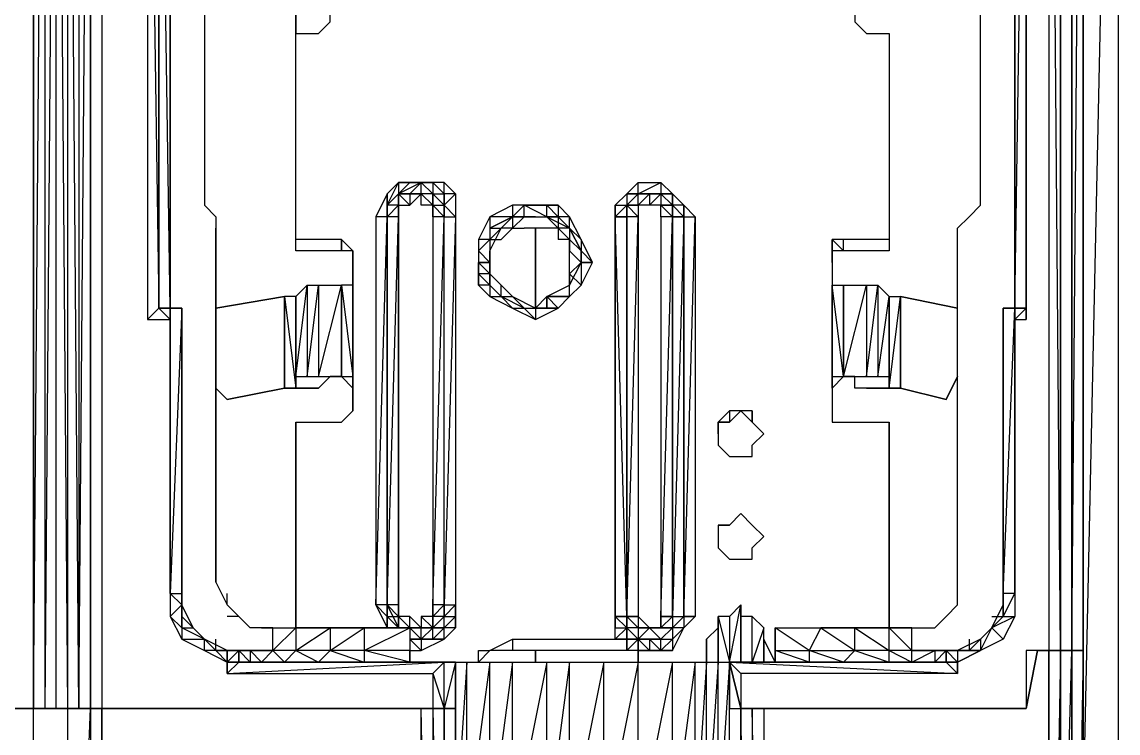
# Model space of a CAD drawing. Header units: millimetres. Extents: x -53 to 53, y -62 to 62.
# Drawn here: x 16.04 to 52.7, y 10.44 to 34.2 of the extents above; entities that cross this region are included whole.
import ezdxf

# ---------------------------------------------------------------- set-up
doc = ezdxf.new("R2010")
doc.units = ezdxf.units.MM

msp = doc.modelspace()

# ---------------------------------------------------------------- linework, layer by layer
at = {"extrusion": (0, -2e-16, -1), "elevation": 0, "flags": 128}
for points in [[(-51.155, 62.088), (-50.773, 62.088), (-50.773, 60.562), (-50.773, 13.19), (-50.391, 13.19)], [(-51.155, 61.325), (-51.536, 61.707), (-51.536, 60.562), (-51.536, 13.19), (-51.536, 7.442), (-51.536, 13.19), (-51.155, 13.19), (-51.536, 60.562), (-51.155, 60.562), (-51.536, 60.562), (-51.536, 61.707), (-51.155, 61.707), (-51.536, 61.707), (-52.704, 61.707), (-52.704, 62.088), (-51.155, 62.088), (-52.704, 62.088)], [(-52.704, 62.088), (-52.704, 61.707), (-52.704, 7.442), (-51.536, 7.442), (-51.536, 61.707), (-51.536, 48.707)], [(-52.704, 61.707), (-52.704, 7.442), (-51.536, 7.442), (-52.704, 61.707), (-51.536, 61.707)], [(-15.278, 60.18), (-15.278, 35.731), (-15.66, 35.731), (-15.66, 60.562), (-16.423, 60.562), (-16.423, 11.259), (-4.95, 11.259)], [(-18.713, 60.562), (-18.713, 11.259), (-18.331, 11.259)], [(-47.72, 60.562), (-48.101, 60.562), (-48.101, 60.18), (-48.101, 59.417), (-48.101, 60.18), (-50.391, 60.18), (-50.391, 13.19), (-49.628, 13.19), (-49.628, 11.259)], [(-51.155, 36.876), (-51.155, 48.707), (-51.155, 60.562), (-51.155, 13.19), (-51.155, 60.562)], [(-16.423, 11.259), (-16.423, 59.035), (-18.713, 59.035)], [(-17.186, 59.035), (-17.568, 11.259), (-17.186, 11.259)], [(-17.95, 59.035), (-17.95, 11.259), (-18.331, 59.035), (-18.331, 11.259)], [(-27.491, 51.02), (-27.491, 50.616), (-27.11, 51.02), (-27.11, 50.616), (-26.728, 50.234), (-20.24, 50.234), (-20.24, 24.258), (-21.003, 24.258), (-21.003, 15.098), (-21.003, 14.335), (-21.385, 13.572), (-22.148, 13.19), (-22.911, 12.808), (-22.911, 12.427), (-29.781, 12.427), (-29.781, 11.259), (-30.163, 11.259)], [(-27.491, 51.02), (-27.491, 50.234), (-27.491, 50.616), (-27.11, 50.234), (-27.491, 50.616), (-27.11, 50.616), (-27.11, 50.234), (-27.491, 50.234), (-26.728, 50.234), (-26.728, 49.852), (-21.003, 49.852), (-20.621, 49.852), (-20.621, 24.64), (-20.621, 50.234)], [(-26.728, 50.234), (-20.621, 50.234), (-20.24, 50.234), (-20.621, 24.64), (-20.24, 24.258)], [(-20.621, 24.64), (-21.003, 24.258), (-21.003, 24.64), (-21.003, 49.852)], [(-21.003, 49.852), (-21.003, 24.64), (-21.385, 24.64), (-21.385, 15.098), (-21.385, 24.64)], [(-49.246, 49.852), (-49.246, 24.64), (-49.628, 49.852), (-49.628, 24.64)], [(-22.53, 42.982), (-22.148, 42.601), (-22.148, 42.219), (-22.148, 28.457), (-22.148, 28.075), (-22.53, 27.693), (-22.53, 27.312)], [(-22.53, 42.982), (-22.148, 42.601), (-22.148, 42.219), (-22.148, 28.457)], [(-41.231, 12.808), (-41.231, 13.19), (-41.231, 13.953), (-42.758, 13.953), (-43.903, 13.953), (-45.048, 13.953), (-45.811, 13.953), (-46.575, 13.953), (-46.956, 14.335), (-47.338, 14.717), (-47.338, 15.48), (-47.338, 27.312), (-47.72, 27.693), (-48.101, 28.075), (-48.101, 28.457), (-48.101, 42.219), (-48.101, 42.601), (-47.72, 42.982), (-47.338, 42.982)], [(-48.101, 28.457), (-48.101, 42.219), (-48.101, 42.601), (-47.72, 42.982), (-47.338, 42.982)], [(-43.903, 35.731), (-43.903, 35.349), (-43.903, 34.586), (-43.903, 34.204), (-44.285, 33.822), (-45.048, 33.822), (-45.048, 26.93), (-43.521, 26.93), (-43.14, 26.93), (-43.14, 26.548), (-43.14, 25.785), (-43.14, 21.968), (-43.14, 21.205), (-43.14, 20.823), (-43.521, 20.823), (-45.048, 20.823)], [(-27.11, 26.548), (-26.728, 26.93), (-25.201, 26.93), (-25.201, 33.822), (-25.965, 33.822), (-26.346, 34.204), (-26.346, 34.586), (-26.346, 35.349), (-26.346, 34.586)], [(-27.11, 26.548), (-26.728, 26.548), (-25.201, 26.548), (-25.201, 26.93), (-25.201, 33.822)], [(-45.048, 33.822), (-45.048, 26.93), (-45.048, 26.548), (-43.521, 26.548), (-43.14, 26.548)], [(-30.545, 28.457), (-30.163, 28.838), (-29.4, 28.838), (-29.018, 28.838), (-28.636, 28.838), (-28.255, 28.457), (-27.873, 27.693), (-27.873, 14.717), (-28.255, 13.953)], [(-28.636, 28.838), (-29.018, 28.838), (-28.636, 28.457)], [(-29.781, 28.075), (-29.781, 28.457), (-29.4, 28.457), (-29.781, 28.075), (-29.4, 28.075), (-29.4, 28.457), (-29.4, 28.838), (-29.018, 28.457), (-29.018, 28.075), (-28.636, 28.457)], [(-37.033, 13.953), (-37.415, 13.572), (-36.651, 13.572), (-36.27, 13.953), (-36.27, 14.335), (-36.651, 14.335), (-36.27, 14.335), (-36.651, 13.953), (-36.651, 13.572), (-36.27, 13.953), (-36.651, 13.572), (-36.27, 13.572), (-36.27, 13.19), (-32.453, 13.19), (-31.69, 13.19), (-31.308, 12.808), (-31.308, 13.19), (-31.69, 13.19), (-32.453, 13.572), (-36.27, 13.572), (-35.888, 13.572), (-35.888, 13.953), (-35.888, 14.335), (-35.888, 27.693), (-35.888, 28.075), (-36.27, 28.457), (-36.651, 28.838), (-37.415, 28.838), (-37.796, 28.457), (-38.178, 28.075)], [(-36.27, 27.693), (-36.27, 28.075), (-36.651, 28.457), (-36.27, 28.457), (-36.651, 28.457), (-36.651, 28.838), (-37.415, 28.838), (-37.796, 28.457), (-37.415, 28.838), (-37.796, 28.457)], [(-28.255, 28.457), (-28.255, 27.693), (-27.873, 27.693)], [(-28.636, 28.075), (-28.636, 28.457)], [(-28.636, 28.457), (-28.636, 28.075), (-28.636, 27.693), (-28.636, 28.075), (-29.018, 28.075), (-29.4, 28.457), (-29.018, 28.457)], [(-30.163, 28.075), (-29.781, 28.457), (-29.4, 28.457), (-29.781, 28.075), (-29.4, 28.075)], [(-30.545, 28.457), (-30.545, 27.693), (-30.163, 28.075), (-30.545, 28.457), (-30.163, 28.457), (-30.163, 28.075), (-30.163, 27.693), (-30.545, 27.693), (-30.163, 28.075), (-30.545, 27.693), (-30.163, 14.717), (-30.163, 27.693)], [(-37.415, 28.457), (-37.796, 28.075), (-37.415, 28.075), (-37.796, 27.693), (-37.415, 27.693), (-37.415, 28.075), (-37.033, 28.075), (-36.651, 28.075), (-36.27, 28.075), (-35.888, 27.693)], [(-36.651, 28.457), (-36.27, 28.457), (-36.27, 28.075), (-36.651, 28.457), (-37.033, 28.457), (-37.033, 28.075), (-36.651, 28.075), (-37.033, 28.457), (-37.033, 28.075), (-37.415, 28.457), (-37.415, 28.075), (-37.796, 28.075), (-37.415, 28.457), (-37.033, 28.457)], [(-37.415, 28.457), (-37.796, 28.075), (-38.178, 27.693), (-37.796, 27.693), (-38.178, 27.693), (-38.178, 14.335), (-38.56, 27.693), (-38.56, 14.335)], [(-28.636, 28.075), (-28.255, 27.693)], [(-34.361, 26.548), (-34.743, 26.167), (-35.125, 26.167), (-34.743, 26.93), (-34.743, 26.548), (-34.361, 27.312), (-34.743, 26.93), (-34.361, 27.693), (-33.98, 28.075), (-33.216, 28.075), (-32.453, 28.075), (-31.69, 27.693), (-31.308, 26.93), (-31.308, 26.167), (-31.308, 25.403), (-31.69, 25.022), (-32.453, 24.64), (-33.216, 24.258), (-33.98, 24.64), (-34.361, 25.022), (-34.743, 25.403), (-34.361, 25.022), (-34.361, 25.785), (-34.361, 25.403), (-34.743, 26.167)], [(-32.453, 27.693), (-32.071, 27.312), (-32.453, 27.693), (-32.835, 27.693), (-32.835, 28.075), (-32.453, 28.075), (-32.453, 27.693), (-31.69, 27.693), (-31.69, 27.312), (-32.071, 27.312), (-31.69, 26.93), (-32.071, 27.312), (-31.69, 26.93)], [(-33.598, 27.693), (-33.598, 28.075), (-33.216, 28.075), (-32.835, 28.075), (-32.453, 27.693), (-32.453, 27.312)], [(-33.216, 27.693), (-32.835, 27.693), (-33.598, 27.693), (-32.835, 28.075), (-33.598, 28.075), (-33.98, 28.075), (-33.98, 27.693), (-33.598, 28.075), (-33.98, 27.693), (-33.598, 27.693), (-33.98, 27.693), (-33.98, 27.312), (-33.598, 27.312)], [(-35.888, 28.075), (-36.27, 28.075)], [(-36.651, 28.075), (-36.651, 27.693)], [(-37.796, 28.075), (-38.178, 27.693), (-38.56, 27.693), (-38.178, 28.075)], [(-30.163, 27.693), (-29.781, 27.693), (-29.781, 14.717), (-29.781, 14.335), (-29.4, 14.335), (-29.4, 13.953), (-29.018, 14.335), (-28.636, 14.335), (-29.018, 13.953), (-29.018, 14.335)], [(-30.545, 27.693), (-30.545, 14.717), (-30.545, 13.953), (-30.163, 13.953), (-30.163, 14.335), (-30.163, 14.717), (-30.545, 14.717), (-30.163, 14.335)], [(-31.69, 27.693), (-31.69, 26.93), (-32.071, 26.93)], [(-32.453, 27.693), (-33.216, 27.693), (-32.835, 27.693), (-32.453, 27.312), (-32.835, 27.312)], [(-33.216, 27.693), (-33.598, 27.693), (-34.361, 27.312), (-33.98, 27.312), (-33.98, 26.93)], [(-33.98, 27.312), (-33.598, 27.693), (-33.98, 27.312), (-34.361, 26.93), (-34.743, 26.548), (-34.361, 27.312), (-34.743, 26.548), (-34.743, 26.167)], [(-33.98, 27.693), (-34.361, 27.312), (-33.98, 27.312), (-34.361, 26.93)], [(-33.98, 27.693), (-34.361, 27.312), (-34.361, 26.93), (-33.98, 26.93)], [(-36.27, 27.693), (-36.27, 14.335), (-35.888, 27.693), (-35.888, 14.335)], [(-37.415, 13.953), (-37.415, 14.335), (-37.415, 13.953), (-37.033, 13.953), (-36.651, 13.953), (-37.033, 13.953), (-36.651, 14.335), (-36.651, 13.953), (-36.27, 13.953), (-36.27, 14.335), (-36.27, 27.693)], [(-31.69, 27.312), (-31.69, 26.93), (-31.69, 26.548), (-31.69, 26.167), (-31.69, 26.548), (-31.69, 26.167), (-31.69, 25.785), (-31.69, 25.403), (-31.308, 25.403), (-31.308, 25.785), (-31.308, 26.167), (-31.308, 25.785), (-31.69, 25.403)], [(-32.453, 27.312), (-32.071, 26.93)], [(-33.216, 27.312), (-32.835, 27.312)], [(-33.598, 27.312), (-33.216, 27.312)], [(-34.361, 27.312), (-34.361, 26.548), (-34.361, 26.93)], [(-47.338, 15.48), (-47.338, 27.312)], [(-26.728, 26.93), (-26.728, 26.548)], [(-26.728, 26.93), (-27.11, 26.548), (-27.11, 26.167), (-27.11, 26.548)], [(-31.308, 26.548), (-31.69, 26.93), (-31.69, 26.167), (-31.69, 26.548)], [(-43.14, 26.548), (-43.14, 26.93), (-43.521, 26.548), (-43.521, 26.93)], [(-31.69, 26.167), (-31.69, 26.548), (-31.69, 25.785), (-32.071, 25.403), (-32.453, 25.022), (-33.216, 24.64), (-33.598, 25.022), (-34.361, 25.403), (-34.361, 25.785), (-34.361, 26.548)], [(-34.743, 26.167), (-34.743, 26.548), (-35.125, 26.167)], [(-43.14, 26.548), (-43.14, 25.785), (-43.14, 25.403), (-43.521, 25.403), (-44.285, 25.403), (-44.666, 25.403), (-45.048, 25.022), (-45.048, 21.968)], [(-31.69, 25.403), (-31.69, 25.785), (-31.69, 26.167), (-31.308, 26.167), (-31.69, 25.785), (-31.308, 25.785)], [(-31.69, 26.167), (-31.69, 25.785), (-31.69, 25.403)], [(-34.361, 25.785), (-34.743, 26.167)], [(-34.361, 25.785), (-34.361, 26.167)], [(-34.743, 26.167), (-34.743, 25.403)], [(-25.201, 21.968), (-25.201, 25.022), (-25.201, 22.35), (-25.583, 25.403), (-25.583, 22.35), (-25.965, 25.403), (-25.965, 22.35), (-26.728, 25.403), (-26.728, 22.35)], [(-25.965, 21.968), (-25.201, 21.968), (-25.201, 25.022), (-25.583, 25.403), (-25.965, 25.403), (-26.728, 25.403), (-26.728, 22.35), (-26.728, 25.403)], [(-27.11, 25.403), (-27.11, 21.968)], [(-32.071, 25.022), (-32.071, 25.403)], [(-43.521, 22.35), (-43.14, 21.968), (-43.14, 25.403), (-43.14, 22.35)], [(-43.521, 25.403), (-43.521, 22.35), (-43.14, 25.403)], [(-43.521, 22.35), (-44.285, 25.403), (-44.285, 22.35), (-44.666, 25.403), (-44.666, 22.35), (-45.048, 25.022), (-45.048, 22.35)], [(-24.82, 25.022), (-24.82, 21.968)], [(-32.835, 24.64), (-32.071, 25.022)], [(-32.835, 24.64), (-33.216, 24.64), (-33.598, 24.64), (-33.598, 25.022), (-33.598, 24.64), (-33.216, 24.64), (-33.98, 24.64), (-33.216, 24.64)], [(-34.361, 25.022), (-33.598, 25.022), (-33.98, 25.022)], [(-45.048, 21.968), (-45.048, 25.022), (-45.43, 25.022)], [(-45.048, 21.968), (-45.43, 25.022), (-45.43, 21.968)], [(-51.155, 25.022), (-51.155, 13.19), (-50.773, 13.19), (-51.155, 13.19), (-51.536, 13.19)], [(-21.003, 24.64), (-21.385, 24.64), (-20.621, 24.64)], [(-21.385, 24.64), (-21.385, 15.098)], [(-24.82, 21.968), (-25.201, 21.968)], [(-25.201, 21.968), (-25.583, 21.968), (-25.201, 21.968), (-25.583, 21.968), (-25.965, 21.968), (-25.583, 21.968)], [(-43.14, 21.968), (-43.14, 21.205)], [(-45.048, 21.968), (-44.666, 21.968), (-44.285, 21.968)], [(-25.201, 20.823), (-25.201, 13.953), (-25.201, 20.823), (-26.728, 20.823), (-27.11, 21.205)], [(-40.468, 21.205), (-40.468, 20.823), (-40.086, 21.205), (-40.468, 20.823), (-40.85, 20.442)], [(-40.85, 17.007), (-40.468, 17.388), (-40.086, 17.77), (-40.468, 17.388)], [(-39.323, 17.388), (-39.323, 17.007)], [(-22.53, 15.48), (-22.911, 14.717), (-22.911, 15.098)], [(-22.148, 13.19), (-22.148, 13.572), (-21.385, 13.953), (-21.766, 13.953), (-21.385, 14.717), (-21.385, 14.335), (-21.385, 15.098), (-21.385, 14.717), (-21.385, 13.953), (-21.385, 13.572), (-22.148, 13.572), (-21.766, 13.953)], [(-47.338, 14.717), (-47.338, 15.098)], [(-48.483, 14.335), (-48.865, 14.335), (-48.865, 15.098), (-48.865, 14.717), (-48.865, 14.335), (-48.483, 13.953)], [(-49.246, 15.098), (-49.246, 14.335), (-48.865, 13.572)], [(-22.911, 14.717), (-23.293, 14.335)], [(-27.873, 14.717), (-28.255, 14.335)], [(-28.636, 14.717), (-28.636, 14.335), (-28.636, 13.953), (-28.255, 14.335)], [(-29.781, 13.953), (-30.163, 13.953), (-30.163, 14.335), (-29.781, 13.953), (-30.163, 14.335), (-29.781, 14.335), (-29.781, 14.717)], [(-30.163, 13.572), (-30.163, 13.953), (-30.163, 14.717), (-30.163, 14.335), (-30.545, 14.335), (-30.163, 13.953), (-30.545, 14.335)], [(-23.293, 13.19), (-23.675, 13.19), (-24.438, 13.19), (-23.675, 13.19), (-24.438, 13.19), (-24.438, 13.953), (-24.056, 13.953), (-23.675, 13.953), (-23.293, 14.335), (-22.911, 14.335)], [(-28.255, 14.335), (-28.636, 13.953), (-28.636, 14.335), (-29.018, 13.953), (-29.4, 13.572), (-29.4, 13.953)], [(-35.888, 14.335), (-36.27, 14.335), (-36.27, 13.953)], [(-37.796, 14.335), (-37.796, 13.953), (-37.415, 13.572), (-37.796, 13.953), (-37.796, 13.572), (-37.415, 13.19)], [(-37.796, 14.335), (-37.415, 14.335)], [(-37.796, 14.335), (-37.796, 13.953), (-38.178, 14.335), (-38.178, 13.953)], [(-37.796, 14.335), (-38.178, 14.335), (-38.178, 13.953), (-38.56, 14.335)], [(-39.705, 14.335), (-39.323, 14.335), (-39.323, 13.953), (-38.941, 13.572)], [(-39.323, 12.808), (-39.323, 13.953), (-39.323, 12.808), (-39.323, 14.335), (-39.705, 12.808)], [(-40.85, 13.572), (-40.85, 12.808), (-40.85, 13.953), (-40.468, 12.808), (-40.468, 14.335), (-40.086, 14.335)], [(-41.231, 12.808), (-40.85, 13.572), (-40.85, 13.953), (-40.468, 14.335)], [(-24.056, 13.953), (-24.438, 13.953), (-25.201, 13.953), (-26.346, 13.953), (-27.491, 13.953), (-29.018, 13.953), (-29.018, 13.19), (-27.491, 13.19), (-29.018, 13.953), (-27.491, 13.953), (-27.491, 13.19), (-26.346, 13.19), (-27.491, 13.953), (-26.346, 13.953), (-26.346, 13.19), (-25.201, 13.19), (-26.346, 13.953), (-25.201, 13.953), (-25.201, 13.19), (-24.438, 13.19), (-24.056, 12.808), (-24.438, 12.808), (-23.675, 12.808), (-24.056, 12.808), (-24.438, 12.808), (-25.201, 12.808)], [(-29.018, 13.953), (-29.018, 13.19), (-29.018, 12.808), (-29.018, 13.19), (-29.018, 12.808), (-27.491, 12.808), (-29.018, 12.808), (-27.491, 12.808)], [(-29.018, 13.19), (-29.4, 13.19), (-30.163, 13.572), (-30.545, 13.953)], [(-29.4, 13.572), (-30.163, 13.572), (-29.781, 13.572), (-29.781, 13.953)], [(-29.781, 13.953), (-30.163, 13.953), (-29.781, 13.572)], [(-37.415, 13.19), (-37.415, 13.572), (-37.033, 13.572), (-37.415, 13.572), (-37.796, 13.572), (-37.796, 13.19), (-38.178, 13.953), (-37.796, 13.953), (-37.796, 13.572), (-38.178, 13.953), (-37.796, 13.572)], [(-37.415, 13.953), (-37.033, 13.953)], [(-41.231, 13.953), (-42.758, 13.953), (-43.903, 13.19), (-43.903, 13.953), (-42.758, 13.953), (-42.376, 13.19), (-41.231, 13.953), (-41.231, 13.19)], [(-46.956, 13.19), (-46.575, 12.808), (-45.811, 12.808), (-46.575, 13.19), (-45.811, 13.19), (-45.811, 13.953)], [(-46.956, 13.19), (-47.338, 13.19), (-47.72, 13.19), (-48.101, 13.572), (-47.338, 13.19), (-48.101, 13.19), (-48.483, 13.953)], [(-47.72, 13.572), (-47.72, 13.19), (-48.483, 13.953), (-48.101, 13.572), (-48.101, 13.19), (-47.338, 13.19), (-46.956, 13.19)], [(-48.483, 13.953), (-48.101, 13.572)], [(-48.483, 13.953), (-48.865, 13.572), (-48.101, 13.19)], [(-22.53, 13.19), (-22.911, 13.19), (-22.911, 12.808), (-22.53, 13.19), (-22.53, 13.572)], [(-29.4, 13.572), (-29.018, 13.572)], [(-32.453, 13.572), (-32.453, 13.19), (-31.69, 13.19), (-31.308, 12.808), (-31.308, 13.19)], [(-36.651, 13.572), (-36.651, 13.19), (-36.651, 12.808)], [(-37.033, 13.572), (-37.415, 13.19)], [(-23.293, 12.808), (-23.293, 13.19), (-22.911, 13.19), (-23.293, 13.19)], [(-23.293, 13.19), (-23.293, 12.808), (-23.675, 12.808), (-30.545, 12.808), (-30.926, 12.808), (-31.69, 12.808), (-32.453, 12.808), (-33.598, 12.808), (-34.361, 12.808), (-35.506, 12.808), (-36.651, 12.808), (-37.796, 12.808), (-38.56, 12.808), (-38.941, 12.808), (-39.323, 12.808), (-39.705, 12.808), (-46.575, 12.808)], [(-23.675, 12.808), (-24.056, 12.808), (-23.675, 13.19), (-23.675, 12.808), (-23.293, 12.808), (-23.675, 12.808), (-23.293, 13.19), (-23.675, 13.19), (-24.438, 13.19), (-24.82, 12.808), (-25.201, 12.808), (-24.056, 12.808), (-24.82, 12.808), (-25.201, 13.19), (-25.965, 12.808), (-26.346, 12.808), (-24.82, 12.808), (-25.965, 12.808), (-26.346, 13.19), (-27.491, 12.808), (-25.965, 12.808), (-27.491, 12.808), (-26.346, 12.808)], [(-50.391, 13.19), (-50.773, 13.19), (-50.773, -9.373), (-50.773, 13.19), (-50.391, -9.373), (-50.391, 13.19), (-50.01, 13.19), (-49.628, 11.259), (-40.85, 11.259)], [(-41.231, 13.19), (-42.376, 13.19), (-42.376, 12.808)], [(-46.956, 13.19), (-46.575, 13.19), (-46.575, 12.808), (-46.193, 12.808), (-45.811, 12.808), (-45.811, 13.19), (-45.048, 13.19), (-45.811, 12.808), (-45.048, 12.808), (-45.811, 12.808), (-44.666, 12.808), (-45.811, 12.808), (-45.43, 12.808)], [(-46.956, 13.19), (-47.338, 13.19)], [(-50.391, 13.19), (-50.773, 13.19), (-51.155, 13.19), (-51.536, 13.19), (-51.536, -9.373)], [(-50.773, -0.572), (-51.155, 13.19), (-51.536, 13.19), (-51.155, -9.373), (-51.155, 13.19), (-50.773, 13.19), (-50.773, -9.373), (-51.155, -9.373), (-50.773, -9.755), (-51.155, -9.755), (-51.155, -9.373), (-51.155, -9.755)], [(-22.911, 12.808), (-23.293, 12.808), (-22.911, 12.427), (-23.293, 12.808), (-22.911, 12.427), (-30.163, 12.808), (-29.781, 12.427), (-30.163, 11.259)], [(-23.293, 12.808), (-30.163, 12.808)], [(-30.545, 12.808), (-30.163, 11.259), (-30.163, 12.808), (-30.545, 12.808), (-23.293, 12.808)], [(-30.163, 7.061), (-30.545, 7.061), (-30.545, 11.259), (-30.545, 12.808), (-30.545, 11.259), (-30.545, 7.061)], [(-30.545, 11.259), (-30.545, 12.808)], [(-30.926, 7.061), (-30.926, 12.808), (-31.69, 12.808), (-30.926, 7.061)], [(-31.69, 7.061), (-31.69, 12.808), (-32.453, 12.808), (-31.69, 7.061)], [(-32.453, 7.061), (-32.453, 12.808), (-33.598, 12.808), (-32.453, 7.061)], [(-33.598, 7.061), (-33.598, 12.808), (-34.361, 12.808), (-33.598, 7.061)], [(-34.361, 7.061), (-34.361, 12.808), (-35.506, 12.808), (-34.361, 7.061)], [(-35.506, 7.061), (-35.506, 12.808), (-36.651, 12.808), (-35.506, 7.061)], [(-36.651, 7.061), (-36.651, 12.808), (-37.796, 12.808), (-36.651, 7.061)], [(-37.796, 7.061), (-37.796, 12.808), (-38.56, 12.808), (-37.796, 7.061)], [(-38.56, 7.061), (-38.56, 12.808), (-38.941, 12.808), (-38.56, 7.061)], [(-38.941, 7.061), (-38.941, 12.808), (-39.323, 12.808), (-38.941, 7.061)], [(-39.323, 7.061), (-39.323, 12.808), (-39.705, 12.808), (-39.323, 7.061)], [(-39.705, 12.808), (-40.086, 11.259)], [(-39.705, 12.808), (-40.086, 12.427), (-40.086, 11.259)], [(-46.956, 12.808), (-46.575, 12.808), (-46.956, 12.808), (-47.338, 12.427), (-40.086, 12.427)], [(-47.338, 12.808), (-47.338, 12.427)], [(-30.163, 11.259), (-29.781, 11.259), (-18.713, 11.259), (-18.331, 11.259), (-17.95, 11.259), (-17.568, 11.259), (-17.186, 11.259), (-16.805, 11.259), (-16.423, 11.259), (-4.95, 11.259), (-4.569, 11.259)], [(-4.95, -9.373), (-4.95, 11.259), (-5.332, 11.259), (-5.714, 11.259), (-16.423, 11.259), (-17.568, 11.259), (-18.331, 11.259), (-18.713, 11.259), (-29.4, 11.259), (-29.781, 11.259), (-30.163, 11.259)], [(-11.461, -10.137), (-11.461, -9.755), (-11.461, -9.373), (-16.423, -9.373), (-16.423, 11.259), (-5.714, 11.259)], [(-16.423, -8.61), (-16.805, -10.137), (-16.423, -10.137), (-16.423, -9.755), (-16.423, -9.373), (-16.423, 11.259), (-17.568, 11.259)], [(-18.331, -10.137), (-18.713, -10.137), (-18.713, -9.755), (-18.713, -9.373), (-18.713, 11.259), (-18.331, 11.259), (-18.331, -10.137), (-17.568, -10.137), (-17.568, -8.206), (-16.805, -8.206), (-17.568, -10.137), (-16.805, -10.137), (-16.805, -8.206), (-16.423, -8.206), (-16.805, -8.206), (-17.568, -8.206)], [(-18.713, 11.259), (-18.331, 11.259), (-17.95, 11.259)], [(-29.781, 11.259), (-18.713, 11.259)], [(-29.4, -9.755), (-18.713, -10.137), (-18.713, -9.755), (-29.4, -9.755), (-29.4, -9.373), (-29.4, 11.259), (-18.713, 11.259), (-18.713, -9.373)], [(-24.82, 11.259), (-25.201, 11.259)], [(-40.086, 7.061), (-39.705, 7.061), (-39.705, 11.259), (-40.086, 11.259)], [(-39.705, 7.061), (-39.705, 11.259)], [(-40.086, -9.373), (-40.086, -9.755), (-40.468, -10.137), (-39.705, -9.755), (-40.086, -9.755), (-40.086, -9.373), (-40.086, -9.755), (-40.468, -10.137), (-40.85, -10.137), (-40.468, -10.137), (-40.086, -9.755), (-40.086, -9.373), (-40.468, -9.373), (-40.086, 11.259), (-40.468, 11.259), (-40.468, -9.373), (-40.85, -9.373), (-40.468, 11.259), (-40.85, 11.259), (-40.85, -9.373)], [(-40.086, 11.259), (-40.468, 11.259), (-40.85, 11.259), (-49.628, 11.259)]]:
    msp.add_lwpolyline(points, dxfattribs=at)
for points in [[(-50.773, 13.19), (-50.773, 60.562)], [(-50.773, 13.19), (-50.773, 60.562)], [(-50.773, 13.19), (-50.773, 60.562)], [(-51.155, 60.562), (-51.155, 13.19), (-51.155, 60.562)], [(-51.155, 60.562), (-51.155, 36.876), (-51.155, 25.022)], [(-51.536, 13.19), (-51.536, 60.562)], [(-50.391, 13.19), (-50.773, 13.19), (-50.391, 60.18)], [(-16.423, 11.259), (-16.805, 59.035), (-16.805, 11.259)], [(-16.805, 11.259), (-17.186, 11.259), (-17.186, 59.035)], [(-17.568, 11.259), (-17.95, 11.259), (-17.568, 59.035)], [(-18.331, 11.259), (-18.331, 59.035)], [(-49.628, 24.64), (-49.628, 50.234), (-49.628, 24.64)], [(-49.628, 50.234), (-49.628, 24.258), (-49.628, 50.234)], [(-20.621, 24.64), (-20.621, 49.852)], [(-20.621, 49.852), (-20.621, 24.64), (-21.003, 24.64), (-20.621, 49.852)], [(-21.003, 24.64), (-21.003, 49.852)], [(-49.246, 49.852), (-49.246, 24.64), (-49.246, 49.852)], [(-49.246, 49.852), (-49.246, 24.64), (-49.246, 49.852)], [(-21.003, 44.509), (-21.003, 24.64)], [(-25.201, 33.822), (-25.201, 35.731), (-25.201, 33.822)], [(-28.636, 28.457), (-28.255, 28.075), (-28.636, 28.838), (-28.636, 28.457), (-28.255, 28.075)], [(-28.636, 28.457), (-29.018, 28.838), (-28.636, 28.457), (-29.018, 28.838), (-29.4, 28.838)], [(-29.018, 28.838), (-29.4, 28.838), (-29.018, 28.838), (-29.4, 28.838)], [(-29.781, 28.457), (-29.4, 28.838)], [(-29.781, 28.457), (-29.4, 28.838)], [(-29.781, 28.457), (-30.163, 28.457), (-30.163, 28.075), (-29.781, 28.457), (-30.163, 28.457), (-29.781, 28.838), (-30.163, 28.457), (-30.163, 28.838), (-29.781, 28.838), (-29.4, 28.838), (-29.781, 28.838)], [(-36.651, 28.457), (-37.415, 28.838), (-37.415, 28.457), (-36.651, 28.457)], [(-28.255, 28.457), (-28.255, 27.693), (-28.255, 28.075), (-28.255, 28.457)], [(-28.636, 28.075), (-28.636, 28.457)], [(-28.636, 28.457), (-29.018, 28.457)], [(-29.018, 28.457), (-29.4, 28.457)], [(-29.781, 28.075), (-30.163, 28.075), (-29.781, 28.457)], [(-30.163, 28.075), (-30.163, 27.693), (-30.163, 28.075), (-30.163, 28.457), (-30.163, 28.075)], [(-36.27, 28.075), (-36.651, 28.075), (-36.651, 28.457), (-36.27, 28.075)], [(-36.27, 28.457), (-36.27, 28.075), (-36.651, 28.457), (-36.27, 28.457)], [(-37.033, 28.457), (-37.415, 28.457), (-36.651, 28.457)], [(-37.033, 28.457), (-37.415, 28.457)], [(-37.796, 28.075), (-37.415, 28.457), (-37.796, 28.075), (-37.796, 27.693)], [(-37.415, 28.457), (-37.796, 28.457), (-37.415, 28.457)], [(-37.796, 28.457), (-37.796, 28.075), (-37.796, 28.457), (-38.178, 28.075), (-37.796, 28.457)], [(-28.255, 28.075), (-28.255, 27.693), (-28.255, 28.075)], [(-28.255, 27.693), (-28.636, 28.075), (-28.255, 28.075)], [(-28.636, 27.693), (-28.255, 27.693), (-28.636, 28.075)], [(-29.781, 27.693), (-29.781, 28.075)], [(-29.781, 14.717), (-30.163, 27.693), (-29.781, 28.075), (-29.781, 27.693)], [(-30.163, 28.075), (-30.163, 27.693)], [(-35.888, 28.075), (-35.888, 27.693)], [(-35.888, 27.693), (-36.27, 27.693), (-35.888, 27.693), (-36.27, 27.693), (-36.27, 28.075)], [(-36.27, 28.075), (-36.27, 27.693)], [(-36.27, 28.075), (-36.651, 27.693), (-36.27, 27.693)], [(-37.796, 28.075), (-37.796, 27.693), (-37.796, 28.075)], [(-37.796, 28.075), (-38.178, 27.693), (-38.178, 28.075)], [(-38.178, 27.693), (-38.178, 28.075), (-38.178, 27.693)], [(-28.255, 27.693), (-28.255, 14.717), (-27.873, 14.717)], [(-28.255, 27.693), (-28.255, 14.717)], [(-28.636, 27.693), (-28.636, 14.717), (-28.255, 14.717)], [(-28.255, 14.717), (-28.255, 27.693)], [(-28.255, 27.693), (-28.255, 14.717)], [(-28.636, 14.717), (-28.636, 27.693)], [(-31.69, 27.312), (-32.453, 27.693)], [(-32.071, 27.312), (-32.453, 27.693), (-32.453, 27.312), (-32.071, 27.312)], [(-32.835, 27.693), (-32.453, 27.693), (-32.835, 27.693)], [(-33.216, 27.693), (-32.835, 27.693), (-33.216, 27.693)], [(-33.98, 27.693), (-34.361, 27.312), (-34.361, 27.693)], [(-36.27, 27.693), (-36.27, 14.335), (-36.27, 27.693)], [(-36.27, 14.335), (-36.27, 27.693)], [(-36.651, 14.335), (-36.27, 14.335), (-36.651, 27.693)], [(-37.415, 14.335), (-37.796, 27.693), (-37.415, 27.693)], [(-37.796, 14.335), (-38.178, 14.335), (-38.178, 27.693), (-37.796, 14.335), (-37.796, 27.693)], [(-22.53, 15.48), (-22.53, 27.312)], [(-32.071, 27.312), (-31.69, 26.93)], [(-31.69, 26.548), (-32.071, 27.312), (-31.69, 26.93), (-31.69, 26.548)], [(-33.216, 27.312), (-33.216, 24.64)], [(-26.728, 26.548), (-26.728, 26.93)], [(-31.308, 26.93), (-31.308, 26.548), (-31.308, 26.167), (-31.69, 26.167), (-31.308, 26.548), (-31.69, 26.93)], [(-27.11, 26.548), (-27.11, 25.785)], [(-34.361, 26.548), (-34.743, 26.167)], [(-34.743, 26.548), (-34.743, 26.167), (-34.743, 26.548)], [(-43.14, 26.167), (-43.14, 26.548)], [(-34.361, 25.022), (-34.361, 25.403), (-34.361, 25.785), (-34.743, 26.167), (-34.361, 25.785), (-34.743, 25.403)], [(-34.743, 25.403), (-35.125, 26.167), (-34.743, 26.167)], [(-27.11, 25.403), (-27.11, 21.968), (-27.11, 25.785), (-27.11, 25.403)], [(-31.69, 25.785), (-31.69, 25.403)], [(-26.728, 25.403), (-27.11, 22.35), (-27.11, 25.403), (-26.728, 25.403)], [(-31.69, 25.022), (-32.071, 25.022), (-31.69, 25.403)], [(-32.453, 24.64), (-32.835, 24.64), (-32.071, 25.022), (-31.69, 25.403), (-32.071, 25.022)], [(-43.14, 25.403), (-43.14, 21.968), (-43.14, 25.403)], [(-43.521, 22.35), (-43.521, 25.403), (-43.521, 22.35)], [(-24.82, 25.022), (-24.82, 21.968), (-24.82, 25.022), (-22.53, 24.64)], [(-24.82, 25.022), (-24.82, 21.968)], [(-24.82, 25.022), (-25.201, 21.968), (-25.201, 25.022), (-24.82, 25.022)], [(-25.201, 21.968), (-25.201, 25.022)], [(-32.835, 24.64), (-32.071, 25.022), (-32.453, 25.022)], [(-33.216, 24.64), (-33.598, 25.022), (-33.98, 24.64), (-33.216, 24.64)], [(-33.98, 24.64), (-34.361, 25.022), (-33.598, 25.022), (-33.98, 25.022), (-34.361, 25.022)], [(-45.048, 21.968), (-45.048, 25.022)], [(-45.048, 25.022), (-45.048, 21.968), (-45.048, 25.022)], [(-45.048, 21.968), (-45.048, 25.022), (-45.048, 21.968)], [(-45.43, 25.022), (-45.43, 21.968), (-45.43, 25.022)], [(-45.43, 25.022), (-45.43, 21.968)], [(-47.338, 24.64), (-45.43, 25.022)], [(-21.003, 24.64), (-20.621, 24.64)], [(-21.385, 24.64), (-20.621, 24.64)], [(-21.385, 24.64), (-21.003, 24.64)], [(-21.385, 24.64), (-21.003, 24.64)], [(-21.003, 15.098), (-21.003, 24.64)], [(-21.385, 24.64), (-21.003, 15.098), (-21.385, 15.098)], [(-21.385, 15.098), (-21.385, 24.64)], [(-33.216, 24.258), (-32.835, 24.64), (-33.216, 24.64)], [(-48.865, 24.64), (-48.865, 15.098), (-48.865, 24.64), (-48.865, 15.098)], [(-48.865, 24.64), (-48.865, 15.098), (-48.865, 24.64), (-49.246, 24.64)], [(-48.865, 24.64), (-48.865, 15.098), (-49.246, 24.64), (-48.865, 24.64)], [(-49.246, 24.64), (-48.865, 24.64), (-49.246, 24.64)], [(-48.865, 24.64), (-49.246, 24.64)], [(-48.865, 24.64), (-49.628, 24.64), (-49.246, 24.64)], [(-49.246, 24.64), (-49.246, 15.098), (-49.246, 24.258), (-49.246, 24.64)], [(-49.628, 24.64), (-49.246, 24.64), (-49.628, 24.64)], [(-49.246, 24.258), (-49.628, 24.258), (-49.628, 24.64)], [(-26.728, 22.35), (-26.346, 22.35), (-25.965, 21.968), (-25.201, 21.968), (-25.201, 22.35), (-25.583, 22.35), (-25.965, 22.35)], [(-26.728, 22.35), (-27.11, 22.35), (-27.11, 21.968)], [(-27.11, 22.35), (-27.11, 21.968)], [(-43.14, 22.35), (-43.521, 22.35), (-43.14, 21.968), (-43.14, 22.35), (-43.14, 21.968)], [(-44.285, 22.35), (-44.666, 22.35), (-45.048, 22.35), (-45.048, 21.968), (-44.285, 21.968), (-43.903, 21.968), (-43.903, 22.35), (-43.521, 22.35)], [(-45.43, 21.968), (-46.956, 21.587), (-47.338, 22.35), (-46.956, 21.587)], [(-22.53, 21.968), (-22.911, 21.587), (-24.82, 21.968), (-22.911, 21.587)], [(-25.201, 21.968), (-24.82, 21.968)], [(-25.201, 21.968), (-24.82, 21.968)], [(-25.201, 21.968), (-24.82, 21.968), (-25.583, 21.968)], [(-25.965, 21.968), (-25.201, 21.968)], [(-25.583, 21.968), (-25.201, 21.968)], [(-25.583, 21.968), (-25.965, 21.968)], [(-27.11, 21.968), (-27.11, 21.205)], [(-44.285, 21.968), (-45.048, 21.968)], [(-44.666, 21.968), (-44.285, 21.968)], [(-44.285, 21.968), (-44.666, 21.968)], [(-44.666, 21.968), (-45.048, 21.968)], [(-45.048, 21.968), (-44.666, 21.968), (-45.048, 21.968), (-44.666, 21.968)], [(-45.43, 21.968), (-45.048, 21.968), (-44.666, 21.968), (-45.43, 21.968), (-45.048, 21.968)], [(-45.048, 21.968), (-45.43, 21.968), (-45.048, 21.968), (-45.43, 21.968)], [(-39.323, 20.442), (-39.323, 20.06), (-39.705, 19.678), (-40.086, 19.678), (-40.468, 19.678), (-40.468, 20.06), (-40.85, 20.442), (-40.468, 20.823), (-40.468, 21.205), (-40.086, 21.205), (-39.705, 21.205), (-39.323, 20.823)], [(-39.705, 20.823), (-40.086, 21.205), (-39.705, 21.205)], [(-39.323, 20.823), (-39.323, 20.442), (-39.323, 20.823)], [(-39.705, 20.823), (-39.323, 20.823), (-39.705, 20.823)], [(-45.048, 13.953), (-45.048, 20.823)], [(-39.323, 16.625), (-39.705, 16.243), (-40.086, 16.243), (-40.468, 16.243), (-40.468, 16.625), (-40.85, 17.007), (-40.468, 17.388), (-40.086, 17.77), (-39.705, 17.388), (-39.323, 17.388), (-39.323, 17.007)], [(-40.086, 17.77), (-39.705, 17.388), (-40.086, 17.77)], [(-39.705, 17.388), (-39.323, 17.388), (-39.705, 17.388)], [(-21.003, 15.098), (-21.385, 14.717), (-21.003, 15.098)], [(-21.385, 15.098), (-21.385, 14.717), (-21.385, 15.098)], [(-48.865, 14.717), (-48.865, 15.098)], [(-48.865, 15.098), (-48.865, 14.335), (-49.246, 15.098), (-48.865, 15.098)], [(-21.385, 14.717), (-21.003, 14.335), (-21.385, 13.953), (-21.385, 14.717)], [(-28.255, 14.335), (-28.255, 14.717)], [(-28.255, 14.335), (-28.255, 14.717)], [(-28.255, 14.335), (-28.636, 14.335), (-28.255, 14.717), (-28.636, 13.953)], [(-28.255, 14.717), (-28.255, 14.335), (-28.255, 14.717)], [(-28.636, 14.335), (-28.636, 14.717)], [(-29.781, 14.335), (-30.163, 14.717), (-29.781, 14.717)], [(-30.163, 14.717), (-30.163, 14.335), (-30.163, 14.717)], [(-30.545, 14.717), (-30.545, 14.335), (-30.545, 13.953), (-30.545, 14.717)], [(-39.705, 14.335), (-39.705, 12.808), (-40.086, 14.717), (-40.086, 12.808), (-40.086, 14.335), (-40.086, 14.717)], [(-48.483, 13.953), (-48.865, 14.717), (-48.865, 14.335), (-48.483, 13.953)], [(-21.766, 13.953), (-21.385, 14.335)], [(-28.255, 13.953), (-28.255, 14.335)], [(-28.255, 14.335), (-28.255, 13.953), (-28.636, 13.953)], [(-29.781, 13.953), (-29.4, 13.953), (-29.781, 13.953), (-29.4, 14.335), (-29.4, 13.953)], [(-29.781, 13.953), (-29.781, 14.335)], [(-35.888, 13.953), (-36.27, 13.953), (-35.888, 14.335)], [(-35.888, 14.335), (-36.27, 14.335), (-35.888, 14.335)], [(-36.27, 14.335), (-36.27, 13.953)], [(-37.796, 14.335), (-37.415, 13.953), (-37.796, 14.335), (-37.415, 14.335)], [(-38.178, 14.335), (-37.796, 13.953)], [(-38.178, 14.335), (-38.56, 14.335), (-38.178, 14.335)], [(-48.483, 13.953), (-48.865, 14.335), (-49.246, 14.335)], [(-22.148, 13.572), (-22.53, 13.19), (-21.766, 13.953)], [(-24.438, 13.953), (-25.201, 13.953), (-24.438, 13.19), (-24.438, 13.953)], [(-29.018, 13.953), (-29.4, 13.953), (-29.018, 13.953)], [(-29.4, 13.953), (-29.018, 13.953)], [(-29.781, 13.953), (-29.4, 13.572)], [(-30.163, 13.953), (-29.781, 13.953)], [(-35.888, 13.572), (-36.27, 13.572), (-36.27, 13.953)], [(-36.651, 13.572), (-36.27, 13.953), (-36.27, 13.572), (-36.651, 13.572), (-36.27, 13.953)], [(-37.033, 13.572), (-36.651, 13.572), (-37.033, 13.953), (-37.415, 13.572)], [(-37.033, 13.953), (-37.796, 13.953), (-37.415, 13.953)], [(-43.903, 13.953), (-45.048, 13.19), (-45.048, 13.953), (-43.903, 13.953)], [(-45.048, 13.953), (-45.811, 13.19), (-45.811, 13.953), (-45.048, 13.953)], [(-48.101, 13.572), (-48.483, 13.953)], [(-22.53, 13.19), (-23.293, 13.19), (-22.911, 13.19), (-22.53, 13.19), (-22.911, 13.19), (-22.148, 13.572), (-22.53, 13.19), (-22.148, 13.19), (-22.911, 12.808)], [(-29.4, 13.572), (-29.018, 13.572), (-29.4, 13.572), (-29.4, 13.19), (-29.018, 13.572)], [(-29.781, 13.572), (-29.4, 13.572), (-29.781, 13.572)], [(-36.27, 13.19), (-36.651, 13.572), (-37.033, 13.572), (-36.651, 13.572), (-37.033, 13.572), (-37.033, 13.19), (-36.651, 13.572), (-37.033, 13.19), (-36.651, 13.19), (-36.651, 13.572), (-36.651, 13.19), (-36.651, 12.808), (-36.651, 13.19)], [(-36.27, 13.572), (-36.27, 13.19), (-36.27, 13.572)], [(-38.941, 12.808), (-38.941, 13.572)], [(-22.911, 12.808), (-22.911, 12.427), (-22.911, 12.808), (-22.911, 13.19), (-22.911, 12.808)], [(-22.911, 12.808), (-23.293, 13.19)], [(-22.911, 12.808), (-23.293, 12.808), (-23.293, 13.19), (-22.911, 12.808)], [(-23.293, 13.19), (-22.911, 13.19)], [(-23.293, 13.19), (-23.293, 12.808), (-23.293, 13.19)], [(-23.293, 12.808), (-23.293, 13.19), (-23.293, 12.808)], [(-23.675, 13.19), (-23.293, 13.19), (-23.675, 13.19)], [(-23.293, 12.808), (-23.293, 13.19)], [(-27.491, 13.19), (-27.491, 12.808), (-29.018, 12.808)], [(-33.216, 13.19), (-33.216, 12.808)], [(-36.651, 13.19), (-37.415, 13.19)], [(-36.651, 12.808), (-36.651, 13.19)], [(-37.033, 13.19), (-37.415, 13.19)], [(-37.796, 13.19), (-37.415, 13.19)], [(-41.231, 12.808), (-42.376, 12.808), (-41.231, 13.19), (-41.231, 12.808)], [(-43.521, 12.808), (-44.666, 12.808), (-43.903, 12.808), (-43.521, 12.808), (-42.376, 13.19), (-43.903, 13.19)], [(-43.521, 12.808), (-45.048, 12.808), (-45.048, 13.19), (-43.903, 13.19), (-45.048, 12.808), (-44.666, 12.808)], [(-46.956, 13.19), (-46.575, 13.19), (-46.193, 13.19), (-45.811, 13.19), (-46.193, 13.19), (-46.575, 13.19)], [(-46.575, 12.808), (-46.956, 12.808), (-46.956, 13.19), (-46.956, 12.808)], [(-46.956, 13.19), (-46.956, 12.808), (-46.575, 12.808), (-46.956, 12.808)], [(-46.956, 13.19), (-46.956, 12.808)], [(-47.338, 12.427), (-47.338, 12.808), (-46.956, 12.808), (-46.956, 13.19), (-46.956, 12.808), (-47.338, 12.808)], [(-46.956, 13.19), (-47.338, 12.808), (-46.956, 13.19)], [(-46.956, 13.19), (-47.72, 13.19), (-46.956, 13.19)], [(-47.338, 13.19), (-46.956, 13.19)], [(-47.338, 12.808), (-48.101, 13.19), (-47.338, 12.808), (-48.101, 13.19), (-47.338, 13.19)], [(-50.01, 13.19), (-50.391, 13.19), (-49.628, 13.19), (-49.628, 11.259)], [(-50.391, -9.373), (-50.391, 13.19)], [(-51.155, -9.373), (-51.155, 13.19)], [(-51.536, -9.373), (-51.536, 13.19)], [(-22.911, 12.808), (-22.911, 12.427)], [(-23.293, 12.808), (-22.911, 12.808)], [(-23.293, 12.808), (-23.675, 12.808), (-23.293, 12.808)], [(-30.545, 12.808), (-23.293, 12.808)], [(-23.293, 12.808), (-30.545, 12.808), (-23.675, 12.808)], [(-23.675, 12.808), (-23.293, 12.808), (-23.675, 12.808)], [(-25.201, 12.808), (-26.346, 12.808), (-25.583, 12.808)], [(-30.545, 11.259), (-30.545, 12.808)], [(-30.545, 11.259), (-30.545, 12.808)], [(-30.545, 7.061), (-30.545, 12.808), (-30.545, 7.061)], [(-30.545, 7.061), (-30.545, 12.808), (-30.926, 12.808)], [(-39.705, 12.808), (-39.705, 11.259)], [(-39.705, 11.259), (-39.705, 12.808)], [(-39.705, 11.259), (-39.705, 12.808)], [(-39.705, 11.259), (-40.086, 11.259), (-39.705, 12.808)], [(-46.575, 12.808), (-39.705, 12.808)], [(-46.575, 12.808), (-39.705, 12.808)], [(-46.956, 12.808), (-39.705, 12.808)], [(-39.705, 12.808), (-47.338, 12.427), (-46.956, 12.808), (-39.705, 12.808)], [(-42.376, 12.808), (-41.231, 12.808)], [(-41.231, 12.808), (-42.376, 12.808)], [(-42.376, 12.808), (-43.521, 12.808)], [(-47.338, 12.427), (-47.338, 12.808)], [(-17.568, -8.206), (-18.331, 11.259), (-17.568, 11.259)], [(-29.781, -9.373), (-29.4, 11.259), (-29.781, 11.259), (-30.163, -9.373), (-30.163, 11.259), (-29.781, 11.259)], [(-30.163, 11.259), (-30.545, 11.259)], [(-30.163, -9.373), (-30.163, 11.259)], [(-40.086, 11.259), (-49.628, 11.259)], [(-40.086, -9.373), (-40.086, 11.259), (-40.086, -9.373)], [(-40.086, 11.259), (-40.086, -9.373)], [(-45.048, 11.259), (-41.995, 11.259)]]:
    msp.add_lwpolyline(points, close=True, dxfattribs=at)

doc.saveas('drawing.dxf')
